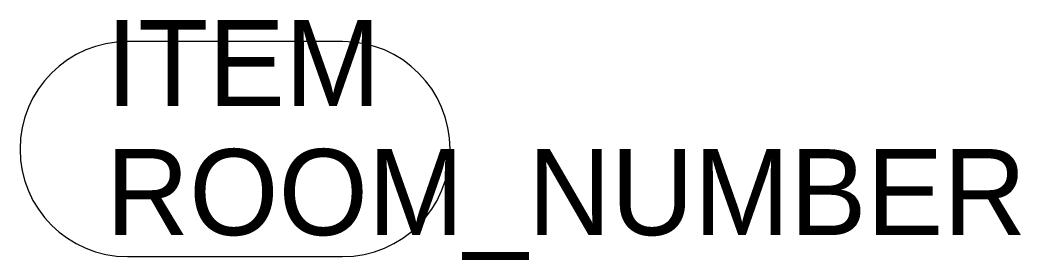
# Model space of a CAD drawing. Extents: x 0 to 0.0591, y -0.0002 to 0.014.
import ezdxf

# ---------------------------------------------------------------- set-up
doc = ezdxf.new("R2010")
doc.units = 0
doc.header["$LTSCALE"] = 48
doc.layers.get('0').update_dxf_attribs({"linetype": 'CONTINUOUS'})

msp = doc.modelspace()

# ---------------------------------------------------------------- linework, layer by layer
at = {"color": 0, "linetype": 'BYBLOCK', "flags": 128}
msp.add_lwpolyline([(0.00635, 0), (0.01905, 0, 1), (0.01905, 0.0127), (0.00635, 0.0127, 1)], format="xyb", close=True, dxfattribs=at)

# ---------------------------------------------------------------- texts
at = {"color": 0, "linetype": 'BYBLOCK'}
for tag, p, s, flags in [('ITEM', (0.00508, 0.00889), 'RACETRACK TABLE', 3), ('ROOM_NUMBER', (0.00508, 0.00127), '', 1)]:
    msp.add_attdef(tag, p, s, height=0.00508, dxfattribs=dict(at, flags=flags))

doc.saveas('drawing.dxf')
